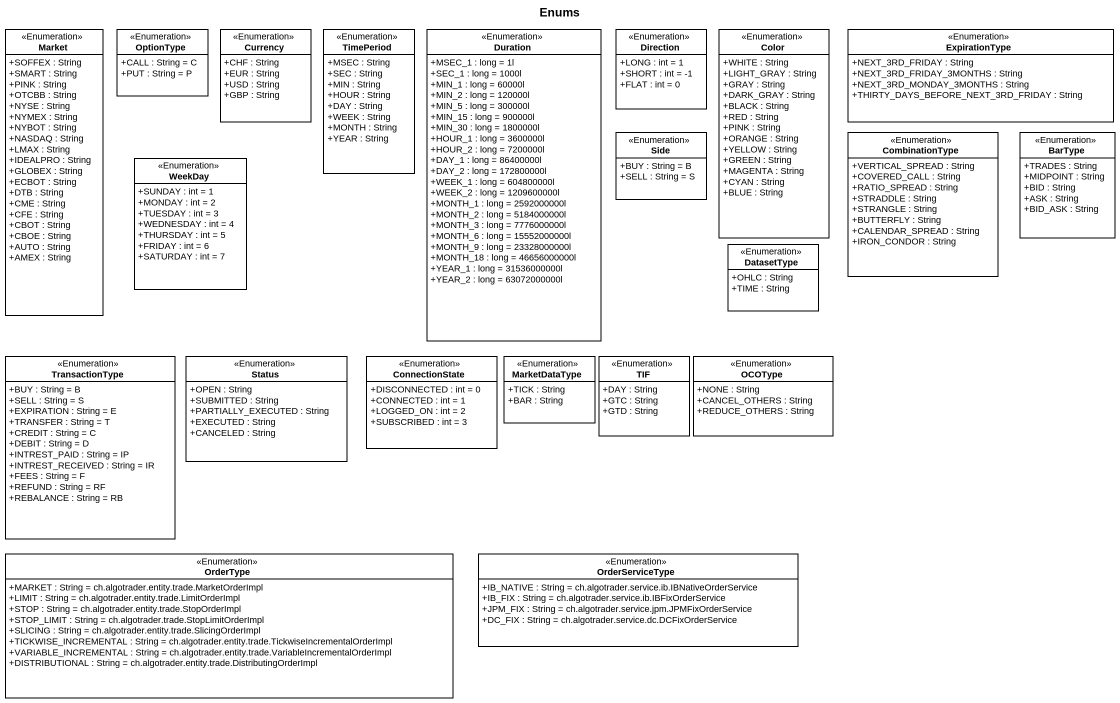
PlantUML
@startuml
title Enums
hide circle
hide empty members
skinparam classAttributeIconSize 0
class Market <<Enumeration>> {
  +SOFFEX : String
  +SMART : String
  +PINK : String
  +OTCBB : String
  +NYSE : String
  +NYMEX : String
  +NYBOT : String
  +NASDAQ : String
  +LMAX : String
  +IDEALPRO : String
  +GLOBEX : String
  +ECBOT : String
  +DTB : String
  +CME : String
  +CFE : String
  +CBOT : String
  +CBOE : String
  +AUTO : String
  +AMEX : String
}
class OptionType <<Enumeration>> {
  +CALL : String = C
  +PUT : String = P
}
class Currency <<Enumeration>> {
  +CHF : String
  +EUR : String
  +USD : String
  +GBP : String
}
class TimePeriod <<Enumeration>> {
  +MSEC : String
  +SEC : String
  +MIN : String
  +HOUR : String
  +DAY : String
  +WEEK : String
  +MONTH : String
  +YEAR : String
}
class Duration <<Enumeration>> {
  +MSEC_1 : long = 1l
  +SEC_1 : long = 1000l
  +MIN_1 : long = 60000l
  +MIN_2 : long = 120000l
  +MIN_5 : long = 300000l
  +MIN_15 : long = 900000l
  +MIN_30 : long = 1800000l
  +HOUR_1 : long = 3600000l
  +HOUR_2 : long = 7200000l
  +DAY_1 : long = 86400000l
  +DAY_2 : long = 172800000l
  +WEEK_1 : long = 604800000l
  +WEEK_2 : long = 1209600000l
  +MONTH_1 : long = 2592000000l
  +MONTH_2 : long = 5184000000l
  +MONTH_3 : long = 7776000000l
  +MONTH_6 : long = 15552000000l
  +MONTH_9 : long = 23328000000l
  +MONTH_18 : long = 46656000000l
  +YEAR_1 : long = 31536000000l
  +YEAR_2 : long = 63072000000l
}
class Direction <<Enumeration>> {
  +LONG : int = 1
  +SHORT : int = -1
  +FLAT : int = 0
}
class Color <<Enumeration>> {
  +WHITE : String
  +LIGHT_GRAY : String
  +GRAY : String
  +DARK_GRAY : String
  +BLACK : String
  +RED : String
  +PINK : String
  +ORANGE : String
  +YELLOW : String
  +GREEN : String
  +MAGENTA : String
  +CYAN : String
  +BLUE : String
}
class ExpirationType <<Enumeration>> {
  +NEXT_3RD_FRIDAY : String
  +NEXT_3RD_FRIDAY_3MONTHS : String
  +NEXT_3RD_MONDAY_3MONTHS : String
  +THIRTY_DAYS_BEFORE_NEXT_3RD_FRIDAY : String
}
class WeekDay <<Enumeration>> {
  +SUNDAY : int = 1
  +MONDAY : int = 2
  +TUESDAY : int = 3
  +WEDNESDAY : int = 4
  +THURSDAY : int = 5
  +FRIDAY : int = 6
  +SATURDAY : int = 7
}
class Side <<Enumeration>> {
  +BUY : String = B
  +SELL : String = S
}
class CombinationType <<Enumeration>> {
  +VERTICAL_SPREAD : String
  +COVERED_CALL : String
  +RATIO_SPREAD : String
  +STRADDLE : String
  +STRANGLE : String
  +BUTTERFLY : String
  +CALENDAR_SPREAD : String
  +IRON_CONDOR : String
}
class BarType <<Enumeration>> {
  +TRADES : String
  +MIDPOINT : String
  +BID : String
  +ASK : String
  +BID_ASK : String
}
class DatasetType <<Enumeration>> {
  +OHLC : String
  +TIME : String
}
class TransactionType <<Enumeration>> {
  +BUY : String = B
  +SELL : String = S
  +EXPIRATION : String = E
  +TRANSFER : String = T
  +CREDIT : String = C
  +DEBIT : String = D
  +INTREST_PAID : String = IP
  +INTREST_RECEIVED : String = IR
  +FEES : String = F
  +REFUND : String = RF
  +REBALANCE : String = RB
}
class Status <<Enumeration>> {
  +OPEN : String
  +SUBMITTED : String
  +PARTIALLY_EXECUTED : String
  +EXECUTED : String
  +CANCELED : String
}
class ConnectionState <<Enumeration>> {
  +DISCONNECTED : int = 0
  +CONNECTED : int = 1
  +LOGGED_ON : int = 2
  +SUBSCRIBED : int = 3
}
class MarketDataType <<Enumeration>> {
  +TICK : String
  +BAR : String
}
class TIF <<Enumeration>> {
  +DAY : String
  +GTC : String
  +GTD : String
}
class OCOType <<Enumeration>> {
  +NONE : String
  +CANCEL_OTHERS : String
  +REDUCE_OTHERS : String
}
class OrderType <<Enumeration>> {
  +MARKET : String = ch.algotrader.entity.trade.MarketOrderImpl
  +LIMIT : String = ch.algotrader.entity.trade.LimitOrderImpl
  +STOP : String = ch.algotrader.entity.trade.StopOrderImpl
  +STOP_LIMIT : String = ch.algotrader.trade.StopLimitOrderImpl
  +SLICING : String = ch.algotrader.entity.trade.SlicingOrderImpl
  +TICKWISE_INCREMENTAL : String = ch.algotrader.entity.trade.TickwiseIncrementalOrderImpl
  +VARIABLE_INCREMENTAL : String = ch.algotrader.entity.trade.VariableIncrementalOrderImpl
  +DISTRIBUTIONAL : String = ch.algotrader.entity.trade.DistributingOrderImpl
}
class OrderServiceType <<Enumeration>> {
  +IB_NATIVE : String = ch.algotrader.service.ib.IBNativeOrderService
  +IB_FIX : String = ch.algotrader.service.ib.IBFixOrderService
  +JPM_FIX : String = ch.algotrader.service.jpm.JPMFixOrderService
  +DC_FIX : String = ch.algotrader.service.dc.DCFixOrderService
}
@enduml
